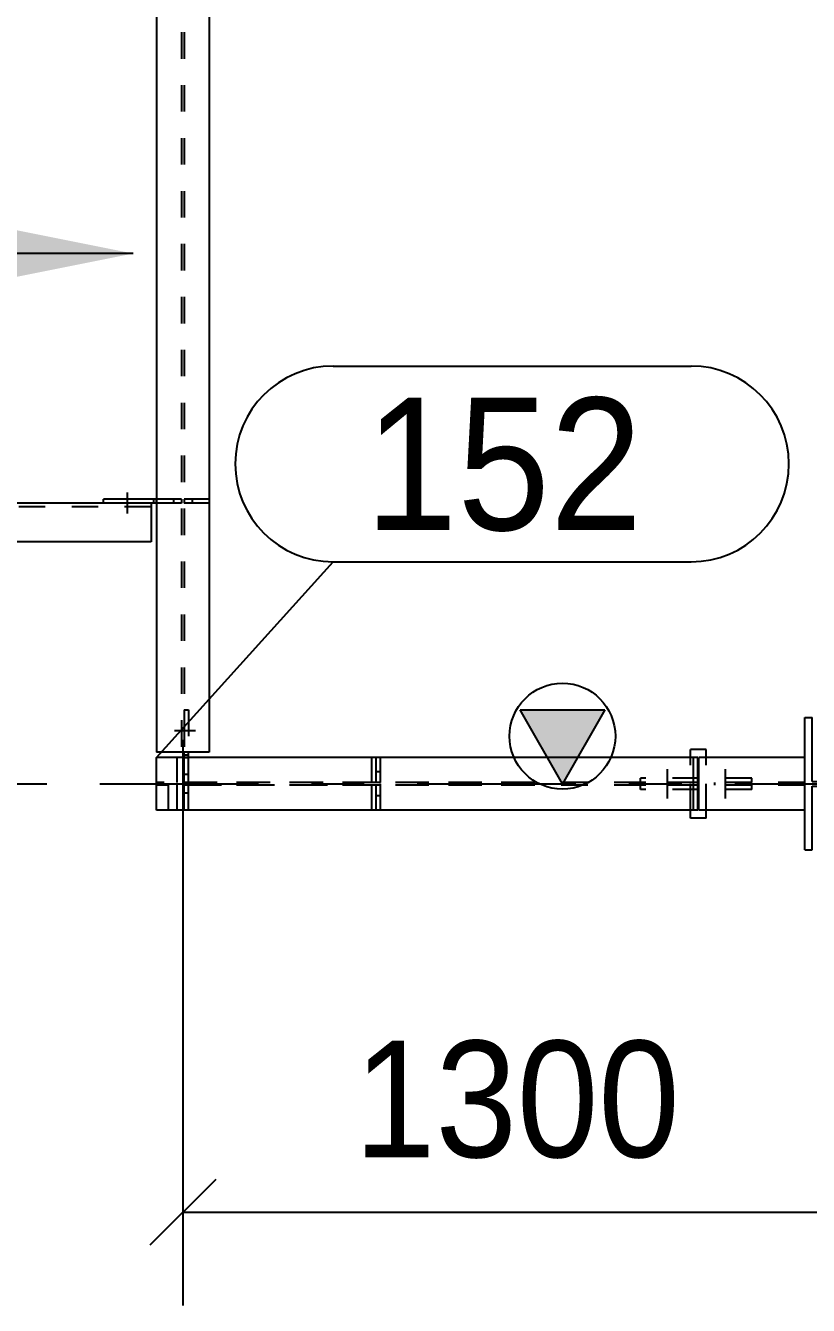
# Model space of a CAD drawing. Header units: millimetres. Extents: x 0 to 594, y 0 to 420.
# Drawn here: x 521.26 to 536.05, y 290.6 to 314.78 of the extents above; entities that cross this region are included whole.
import ezdxf

# ---------------------------------------------------------------- set-up
doc = ezdxf.new("R2010")
doc.units = ezdxf.units.MM
doc.header["$MEASUREMENT"] = 0
for name, pattern in [('XKITLINE00', [0]), ('XKITLINE02', [4, 2, -2]), ('XKITLINE03', [6, 3, -1, 1, -1]), ('XKITLINE04', [3, 0.5, -0.5, 0.5, -0.5, 0.5, -0.5])]:
    doc.linetypes.add(name, pattern=pattern)
for name, color, linetype in [('dimension', 7, 'Continuous'), ('grid', 7, 'Continuous'), ('mark', 7, 'Continuous'), ('part1', 7, 'Continuous'), ('text', 7, 'Continuous')]:
    doc.layers.add(name, color=color, linetype=linetype)
doc.styles.add('STYLE_1', font='ARIAL.TTF', dxfattribs={"height": 0.2})

# ---------------------------------------------------------------- blocks, each defined once
blk = doc.blocks.new('*D34')
at = {"layer": 'dimension', "color": 1, "linetype": 'XKITLINE00'}
for p, q in [((550.668, 1440.434), (550.668, 1429.75)), ((563.668, 1437.188), (563.668, 1429.75)), ((551.29, 1432.132), (550.046, 1430.888)), ((564.29, 1432.132), (563.046, 1430.888)), ((550.668, 1431.51), (563.668, 1431.51))]:
    blk.add_line(p, q, dxfattribs=at)
at = {"layer": 'dimension', "color": 1, "style": 'STYLE_1', "width": 0.9}
blk.add_text('1300', height=2.2, dxfattribs=at).set_placement((553.905, 1432.55))
blk = doc.blocks.new('*D36')
at = {"layer": 'grid', "color": 4, "linetype": 'XKITLINE03'}
blk.add_line((525.097, 1439.605), (577.167, 1439.605), dxfattribs=at)
blk = doc.blocks.new('*D38')
at = {"layer": 'part1', "color": 0, "linetype": 'XKITLINE00'}
for p, q in [((562.418, 1438.355), (562.418, 1440.855)), ((562.418, 1440.855), (562.558, 1440.855)), ((562.558, 1439.65), (562.558, 1440.855)), ((564.778, 1440.855), (564.918, 1440.855)), ((564.778, 1439.65), (564.778, 1440.855)), ((564.918, 1438.355), (564.918, 1440.855)), ((562.558, 1439.65), (564.778, 1439.65)), ((562.558, 1439.56), (564.778, 1439.56)), ((562.558, 1438.355), (562.558, 1439.56)), ((564.778, 1438.355), (564.778, 1439.56)), ((562.418, 1438.355), (562.558, 1438.355)), ((564.778, 1438.355), (564.918, 1438.355))]:
    blk.add_line(p, q, dxfattribs=at)
blk = doc.blocks.new('*D42')
at = {"layer": 'part1', "color": 0, "linetype": 'XKITLINE00'}
for p, q in [((550.168, 1472.805), (550.168, 1440.205)), ((551.168, 1472.805), (551.168, 1440.205)), ((551.168, 1440.205), (550.168, 1440.205))]:
    blk.add_line(p, q, dxfattribs=at)
at = {"layer": 'part1', "color": 2, "linetype": 'XKITLINE04'}
for p, q in [((550.641, 1472.805), (550.641, 1440.205)), ((550.696, 1472.805), (550.696, 1440.205))]:
    blk.add_line(p, q, dxfattribs=at)
blk = doc.blocks.new('*D43')
at = {"layer": 'part1', "color": 0, "linetype": 'XKITLINE00'}
for p, q in [((545.33, 1444.175), (545.33, 1444.905)), ((550.068, 1444.905), (545.33, 1444.905)), ((550.068, 1444.905), (550.068, 1444.175)), ((550.068, 1444.175), (545.33, 1444.175))]:
    blk.add_line(p, q, dxfattribs=at)
at = {"layer": 'part1', "color": 2, "linetype": 'XKITLINE04'}
for p, q in [((545.36, 1444.175), (545.388, 1444.835)), ((550.068, 1444.835), (545.388, 1444.835)), ((546.128, 1444.175), (546.101, 1444.835)), ((546.158, 1444.175), (546.158, 1444.905)), ((545.33, 1444.175), (545.36, 1444.175))]:
    blk.add_line(p, q, dxfattribs=at)
blk = doc.blocks.new('*D44')
at = {"layer": 'part1', "color": 0, "linetype": 'XKITLINE00'}
for p, q in [((550.168, 1444.985), (549.168, 1444.985)), ((549.168, 1444.905), (549.168, 1444.985)), ((550.168, 1444.905), (550.068, 1444.905)), ((550.118, 1444.905), (550.118, 1444.985))]:
    blk.add_line(p, q, dxfattribs=at)
at = {"layer": 'part1', "color": 2, "linetype": 'XKITLINE04'}
for p, q in [((549.168, 1444.905), (549.168, 1444.985)), ((550.068, 1444.905), (549.168, 1444.905)), ((550.641, 1444.985), (550.118, 1444.985)), ((550.118, 1444.905), (550.118, 1444.985)), ((550.641, 1444.905), (550.118, 1444.905)), ((550.168, 1444.905), (550.168, 1444.985)), ((550.168, 1444.905), (550.168, 1444.985)), ((550.168, 1444.985), (550.168, 1444.905)), ((550.491, 1444.985), (550.491, 1444.905)), ((550.641, 1444.985), (550.641, 1444.905))]:
    blk.add_line(p, q, dxfattribs=at)
blk = doc.blocks.new('*D45')
at = {"layer": 'part1', "color": 2, "linetype": 'XKITLINE04'}
for p, q in [((550.696, 1444.985), (550.696, 1444.905)), ((551.166, 1444.985), (550.696, 1444.985)), ((551.166, 1444.905), (550.696, 1444.905)), ((550.846, 1444.985), (550.846, 1444.905)), ((551.166, 1444.985), (551.166, 1444.905))]:
    blk.add_line(p, q, dxfattribs=at)
blk = doc.blocks.new('*D47')
at = {"layer": 'part1', "color": 0, "linetype": 'XKITLINE00'}
blk.add_line((549.618, 1445.11), (549.618, 1444.71), dxfattribs=at)
blk.add_line((549.618, 1445.11), (549.618, 1444.71), dxfattribs=at)
blk = doc.blocks.new('*D77')
at = {"layer": 'part1', "color": 0, "linetype": 'XKITLINE00'}
for p, q in [((557.841, 1439.605), (557.041, 1441.005)), ((557.041, 1441.005), (558.641, 1441.005)), ((558.641, 1441.005), (557.841, 1439.605)), ((550.168, 1439.105), (550.168, 1440.105)), ((560.398, 1440.105), (550.168, 1440.105)), ((560.318, 1439.105), (560.318, 1440.105)), ((560.398, 1439.105), (560.398, 1440.105)), ((560.398, 1439.105), (550.168, 1439.105))]:
    blk.add_line(p, q, dxfattribs=at)
at = {"layer": 'part1', "color": 2, "linetype": 'XKITLINE04'}
for p, q in [((560.318, 1439.632), (550.168, 1439.632)), ((560.318, 1439.577), (550.168, 1439.577)), ((554.4, 1439.577), (550.168, 1439.577)), ((560.018, 1439.577), (560.018, 1439.632)), ((560.266, 1439.632), (560.023, 1439.632)), ((560.398, 1439.105), (560.398, 1439.577))]:
    blk.add_line(p, q, dxfattribs=at)
at = {"layer": 'part1', "color": 0, "linetype": 'XKITLINE00'}
blk.add_circle((557.841, 1440.505), 1, dxfattribs=at)
at = {"layer": 'part1', "color": 0}
blk.add_solid([(557.041, 1441.005), (558.641, 1441.005), (557.041, 1441.005), (557.841, 1439.605)], dxfattribs=at)
blk = doc.blocks.new('*D85')
at = {"layer": 'mark', "color": 1, "linetype": 'XKITLINE00'}
for p, q in [((553.508, 1447.499), (560.271, 1447.499)), ((550.168, 1440.105), (553.508, 1443.799)), ((553.508, 1443.799), (560.271, 1443.799)), ((553.508, 1443.799), (553.508, 1443.799))]:
    blk.add_line(p, q, dxfattribs=at)
for centre, start, end in [((553.508, 1445.649), 90, -90), ((560.271, 1445.649), -90, 90)]:
    blk.add_arc(centre, 1.85, start, end, dxfattribs=at)
at = {"layer": 'mark', "color": 1, "style": 'STYLE_1', "width": 0.9}
blk.add_text('152', height=2.5, dxfattribs=at).set_placement((554.108, 1444.399))
blk = doc.blocks.new('*D86')
at = {"layer": 'part1', "color": 0, "linetype": 'XKITLINE02'}
blk.add_line((550.908, 1440.605), (550.508, 1440.605), dxfattribs=at)
blk.add_line((550.908, 1440.605), (550.508, 1440.605), dxfattribs=at)
blk = doc.blocks.new('*D88')
at = {"layer": 'part1', "color": 2, "linetype": 'XKITLINE04'}
for p, q in [((550.4, 1439.105), (550.4, 1440.105)), ((553.505, 1440.105), (550.4, 1440.105)), ((550.56, 1439.632), (550.56, 1440.105)), ((557.345, 1440.105), (554.24, 1440.105)), ((554.24, 1439.632), (554.24, 1440.105)), ((554.4, 1439.105), (554.4, 1440.105)), ((557.185, 1439.632), (550.56, 1439.632)), ((550.56, 1439.105), (550.56, 1439.577)), ((557.185, 1439.577), (550.56, 1439.577)), ((554.24, 1439.105), (554.24, 1439.577)), ((553.505, 1439.105), (550.4, 1439.105)), ((557.345, 1439.105), (554.24, 1439.105))]:
    blk.add_line(p, q, dxfattribs=at)
blk = doc.blocks.new('*D89')
at = {"layer": 'part1', "color": 2, "linetype": 'XKITLINE04'}
for p, q in [((561.418, 1439.712), (559.318, 1439.712)), ((559.318, 1439.632), (559.318, 1439.712)), ((561.418, 1439.632), (561.418, 1439.712)), ((561.418, 1439.632), (559.318, 1439.632))]:
    blk.add_line(p, q, dxfattribs=at)
blk = doc.blocks.new('*D90')
at = {"layer": 'part1', "color": 0, "linetype": 'XKITLINE00'}
for p, q in [((562.418, 1440.105), (560.418, 1440.105)), ((560.418, 1439.105), (560.418, 1440.105)), ((562.418, 1439.105), (560.418, 1439.105))]:
    blk.add_line(p, q, dxfattribs=at)
at = {"layer": 'part1', "color": 2, "linetype": 'XKITLINE04'}
for p, q in [((562.418, 1439.105), (562.418, 1440.105)), ((562.418, 1439.632), (560.418, 1439.632)), ((562.418, 1439.577), (560.418, 1439.577)), ((560.718, 1439.577), (560.718, 1439.632))]:
    blk.add_line(p, q, dxfattribs=at)
blk = doc.blocks.new('*D91')
at = {"layer": 'part1', "color": 0, "linetype": 'XKITLINE02'}
blk.add_line((560.918, 1439.88), (560.918, 1439.33), dxfattribs=at)
blk.add_line((560.918, 1439.88), (560.918, 1439.33), dxfattribs=at)
blk = doc.blocks.new('*D92')
at = {"layer": 'part1', "color": 0, "linetype": 'XKITLINE02'}
blk.add_line((559.818, 1439.88), (559.818, 1439.33), dxfattribs=at)
blk.add_line((559.818, 1439.88), (559.818, 1439.33), dxfattribs=at)
blk = doc.blocks.new('*D93')
at = {"layer": 'part1', "color": 2, "linetype": 'XKITLINE04'}
for p, q in [((554.32, 1439.632), (554.32, 1440.105)), ((554.4, 1440.105), (554.32, 1440.105)), ((554.4, 1439.632), (554.4, 1440.105)), ((554.4, 1439.832), (554.32, 1439.832)), ((554.4, 1439.632), (554.32, 1439.632))]:
    blk.add_line(p, q, dxfattribs=at)
blk = doc.blocks.new('*D122')
at = {"layer": 'part1', "color": 0, "linetype": 'XKITLINE00'}
for p, q in [((560.558, 1440.255), (560.258, 1440.255)), ((560.258, 1440.105), (560.258, 1440.255)), ((560.558, 1440.105), (560.558, 1440.255)), ((560.258, 1438.955), (560.258, 1439.105)), ((560.558, 1438.955), (560.558, 1439.105)), ((560.558, 1438.955), (560.258, 1438.955))]:
    blk.add_line(p, q, dxfattribs=at)
at = {"layer": 'part1', "color": 2, "linetype": 'XKITLINE04'}
for p, q in [((560.258, 1439.105), (560.258, 1440.105)), ((560.558, 1439.105), (560.558, 1440.105))]:
    blk.add_line(p, q, dxfattribs=at)
blk = doc.blocks.new('*D137')
at = {"layer": 'text', "color": 1, "linetype": 'XKITLINE00'}
blk.add_line((549.73, 1449.624), (533.355, 1449.624), dxfattribs=at)
at = {"layer": 'text', "color": 1}
blk.add_solid([(549.73, 1449.624), (547.23, 1449.124), (549.73, 1449.624), (547.23, 1450.124)], dxfattribs=at)
at = {"layer": 'text', "color": 1, "style": 'STYLE_1', "width": 0.9}
blk.add_text('FR16.3', height=2.5, dxfattribs=at).set_placement((535.478, 1450.471))
blk = doc.blocks.new('*D167')
at = {"layer": 'part1', "color": 2, "linetype": 'XKITLINE04'}
for p, q in [((550.696, 1439.105), (550.696, 1439.577)), ((550.776, 1439.577), (550.696, 1439.577)), ((550.776, 1439.105), (550.776, 1439.577)), ((550.776, 1439.427), (550.696, 1439.427)), ((550.776, 1439.105), (550.696, 1439.105))]:
    blk.add_line(p, q, dxfattribs=at)
blk = doc.blocks.new('*D169')
at = {"layer": 'part1', "color": 2, "linetype": 'XKITLINE04'}
for p, q in [((561.418, 1439.577), (559.318, 1439.577)), ((559.318, 1439.497), (559.318, 1439.577)), ((561.418, 1439.497), (559.318, 1439.497)), ((561.418, 1439.497), (561.418, 1439.577))]:
    blk.add_line(p, q, dxfattribs=at)
blk = doc.blocks.new('*D170')
at = {"layer": 'part1', "color": 2, "linetype": 'XKITLINE04'}
for p, q in [((554.4, 1439.577), (554.32, 1439.577)), ((554.32, 1439.105), (554.32, 1439.577)), ((554.4, 1439.105), (554.4, 1439.577)), ((554.4, 1439.377), (554.32, 1439.377)), ((554.4, 1439.105), (554.32, 1439.105))]:
    blk.add_line(p, q, dxfattribs=at)
blk = doc.blocks.new('*D174')
at = {"layer": 'part1', "color": 2, "linetype": 'XKITLINE04'}
for p, q in [((550.696, 1441.005), (550.696, 1440.205)), ((550.696, 1441.005), (550.776, 1441.005)), ((550.696, 1441.005), (550.776, 1441.005)), ((550.696, 1441.005), (550.696, 1440.205)), ((550.776, 1441.005), (550.776, 1440.205)), ((550.776, 1441.005), (550.776, 1440.205)), ((550.696, 1440.155), (550.776, 1440.155)), ((550.696, 1440.105), (550.776, 1440.105)), ((550.696, 1440.105), (550.776, 1440.105)), ((550.696, 1439.632), (550.696, 1440.105)), ((550.696, 1440.105), (550.776, 1440.105)), ((550.696, 1440.105), (550.776, 1440.105)), ((550.696, 1439.632), (550.696, 1440.105)), ((550.776, 1439.632), (550.776, 1440.105)), ((550.776, 1439.632), (550.776, 1440.105)), ((550.776, 1439.782), (550.696, 1439.782)), ((550.776, 1439.632), (550.696, 1439.632))]:
    blk.add_line(p, q, dxfattribs=at)
at = {"layer": 'part1', "color": 0, "linetype": 'XKITLINE00'}
for p, q in [((550.696, 1440.105), (550.696, 1440.205)), ((550.776, 1440.105), (550.776, 1440.205)), ((550.696, 1440.155), (550.776, 1440.155))]:
    blk.add_line(p, q, dxfattribs=at)
blk = doc.blocks.new('*D175')
at = {"layer": 'part1', "color": 2, "linetype": 'XKITLINE04'}
for p, q in [((560.558, 1440.255), (560.258, 1440.255)), ((560.258, 1438.955), (560.258, 1440.255)), ((560.558, 1438.955), (560.558, 1440.255)), ((560.558, 1438.955), (560.258, 1438.955))]:
    blk.add_line(p, q, dxfattribs=at)

msp = doc.modelspace()

# ---------------------------------------------------------------- block references
at = {"layer": 'dimension'}
msp.add_blockref('*D34', (-26.435, -1139.151), dxfattribs=at)
at = {"layer": 'grid'}
msp.add_blockref('*D36', (-26.435, -1139.151), dxfattribs=at)
at = {"layer": 'mark'}
msp.add_blockref('*D85', (-26.435, -1139.151), dxfattribs=at)
at = {"layer": 'part1'}
for name in ['*D42', '*D47', '*D43', '*D44', '*D45', '*D77', '*D174', '*D38', '*D86', '*D122', '*D175', '*D88', '*D93', '*D90', '*D92', '*D91', '*D167', '*D170', '*D89', '*D169']:
    msp.add_blockref(name, (-26.435, -1139.151), dxfattribs=at)
at = {"layer": 'text'}
msp.add_blockref('*D137', (-26.435, -1139.151), dxfattribs=at)

doc.saveas('drawing.dxf')
